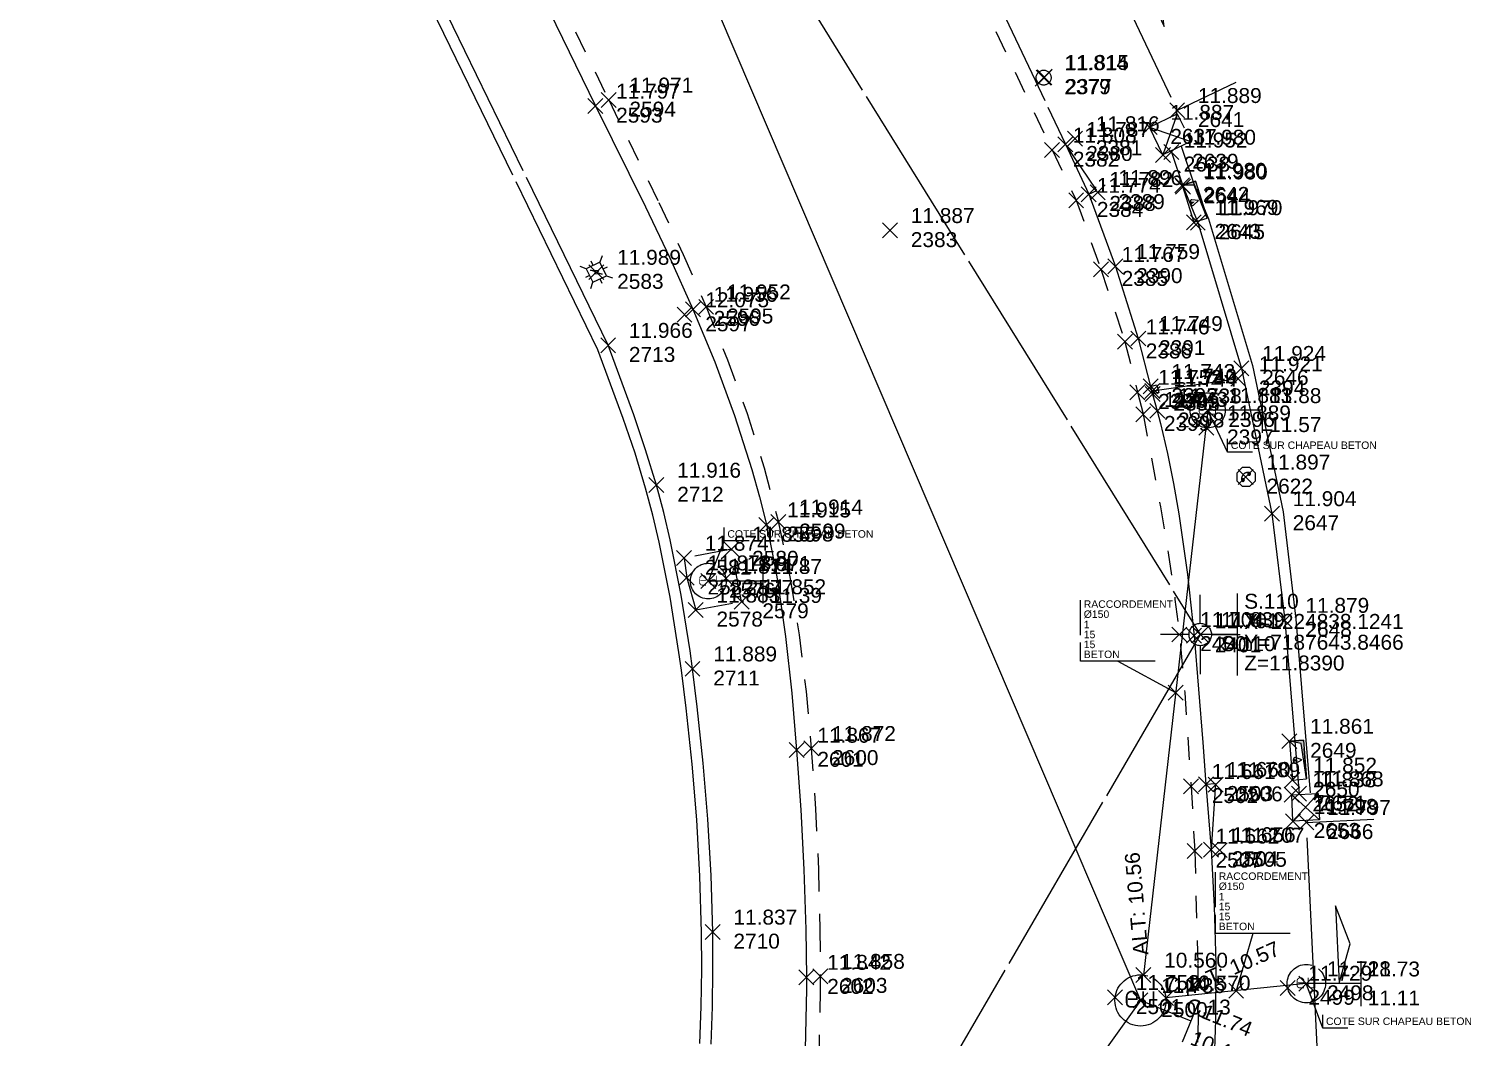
# Model space of a CAD drawing. Header units: metres. Extents: x 1224602 to 1224842, y 7187490 to 7187733.
# Drawn here: x 1224822.43 to 1224841.75, y 7187638.45 to 7187651.96 of the extents above; entities that cross this region are included whole.
import ezdxf
from ezdxf.enums import TextEntityAlignment as Align

# ---------------------------------------------------------------- set-up
doc = ezdxf.new("R2010")
doc.units = ezdxf.units.M
doc.header["$PDMODE"] = 3
doc.header["$PDSIZE"] = 0.1
for name, pattern in [('LL_0821', [0.7, 0.5, -0.2]), ('LL_0822', [2.5, 2.5, 0]), ('LL_0829', [0.6, 0.3, -0.3]), ('SL_1146', [2.5, 2.5, 0]), ('Socle_Continu', [2.5, 2.5, 0]), ('YL_2901', [2.5, 2.5, 0])]:
    doc.linetypes.add(name, pattern=pattern)
for name, color, linetype, lineweight in [('CLOTU_SCS', 212, 'Socle_Continu', 13), ('EAUPO_SCS', 140, 'Socle_Continu', 13), ('ELECT_SCS', 1, 'Socle_Continu', 13), ('GAZFL_SCS', 40, 'Socle_Continu', 13), ('SIGTA_SCI', 7, 'Socle_Continu', 13), ('SIGTM_PSI', 1, 'Socle_Continu', 13), ('SIGTM_SCI', 1, 'Socle_Continu', 13), ('SIGTO_PSI', 255, 'Socle_Continu', 13), ('SIGTO_SCI', 255, 'Socle_Continu', 13), ('TELEC_SCS', 3, 'Socle_Continu', 13), ('VOIRI_SCS', 7, 'Socle_Continu', 13)]:
    doc.layers.add(name, color=color, linetype=linetype, lineweight=lineweight)
for name, color, linetype, lineweight, true_color in [('EAUPL_SCS', 5, 'Socle_Continu', 13, 0x0000ff), ('EAUUS_PSI', 7, 'Socle_Continu', 13, 0x7f3f00), ('EAUUS_SCI', 7, 'Socle_Continu', 13, 0x7f3f00), ('EAUUS_SCS', 7, 'Socle_Continu', 13, 0x7f3f00), ('EAUUS_SCT', 7, 'Socle_Continu', 13, 0x7f3f00), ('SIGTR_PSS', 7, 'Socle_Continu', 13, 0x9966cc), ('SIGTS_PSS', 7, 'Socle_Continu', 13, 0x9966cc)]:
    doc.layers.add(name, color=color, linetype=linetype, lineweight=lineweight, true_color=true_color)
doc.styles.add('Reseaux', font='arial.ttf')
doc.styles.get("Standard").update_dxf_attribs({"font": 'arial.ttf'})
doc.styles.add('Style_2', font='WINGDNG3.TTF')
doc.linetypes.add('BL_0068', pattern='A,0.508,-0.254,["}",Style_2,S=0.254,R=0,X=-0.2,Y=-0.12],0.254', length=1.016)
doc.linetypes.add('CL_0181', pattern='A,3,-0.15,0.4,-0.381,["eu",Standard,S=0.254,R=0,X=-0.2,Y=-0.1],-0.381,0.4,-0.15', length=4.862)

# ---------------------------------------------------------------- blocks, each defined once
blk = doc.blocks.new('YP_1521')
at = {"layer": 'SIGTO_SCI', "color": 7, "linetype": 'Socle_Continu'}
blk.add_point((0, 0), dxfattribs=at)
at = {"layer": 'SIGTA_SCI', "linetype": 'Socle_Continu'}
blk.add_attdef('ALT', (0.278, 0.099), '', height=0.2, dxfattribs=at)
at = {"layer": 'SIGTA_SCI', "linetype": 'Socle_Continu', "flags": 9}
blk.add_attdef('CALQUE_ALT', (1.69, -1.18), '', height=0.2, dxfattribs=at)
at = {"layer": 'SIGTM_SCI', "linetype": 'Socle_Continu'}
blk.add_attdef('MAT', (0.278, -0.223), '', height=0.2, dxfattribs=at)
at = {"layer": 'SIGTM_SCI', "linetype": 'Socle_Continu', "flags": 9}
blk.add_attdef('CALQUE_MAT', (1.69, -1.501), '', height=0.2, dxfattribs=at)
at = {"layer": 'SIGTO_SCI', "linetype": 'Socle_Continu', "flags": 9}
for tag, p in [('ID', (1.69, 0.105)), ('NATURE', (1.69, -0.216)), ('FAMILLE', (1.69, -0.538)), ('CALQUE', (1.69, -0.859)), ('PCRS', (1.69, -1.823))]:
    blk.add_attdef(tag, p, '', height=0.2, dxfattribs=at)
blk = doc.blocks.new('YP_2900')
at = {"layer": 'SIGTO_PSI', "linetype": 'Socle_Continu'}
blk.add_line((0.5, 0), (0, 0), dxfattribs=at)
at = {"layer": 'SIGTO_PSI', "linetype": 'Socle_Continu', "flags": 128}
blk.add_lwpolyline([(0.5, -0.55), (0.5, 0.55)], dxfattribs=at)
at = {"layer": 'SIGTO_PSI', "color": 7, "linetype": 'Socle_Continu'}
blk.add_point((0, 0), dxfattribs=at)
at = {"layer": 'SIGTM_PSI', "color": 1, "linetype": 'Socle_Continu'}
blk.add_attdef('MAT', (0.589, 0.345), '', height=0.2, dxfattribs=at)
at = {"layer": 'SIGTM_PSI', "linetype": 'Socle_Continu', "flags": 9}
blk.add_attdef('CALQUE_MAT', (1.598, -0.695), '', height=0.2, dxfattribs=at)
at = {"layer": 'SIGTO_PSI', "linetype": 'Socle_Continu', "flags": 9}
for tag, p in [('ID', (1.598, 0.59)), ('NATURE', (1.598, 0.269)), ('FAMILLE', (1.598, -0.052)), ('CALQUE', (1.598, -0.374)), ('PCRS', (1.598, -1.016))]:
    blk.add_attdef(tag, p, '', height=0.2, dxfattribs=at)
at = {"layer": 'SIGTO_PSI', "linetype": 'Socle_Continu'}
for tag, p in [('X=', (0.589, 0.075)), ('Y=', (0.589, -0.204)), ('Z=', (0.589, -0.482))]:
    blk.add_attdef(tag, p, '', height=0.2, dxfattribs=at)
blk = doc.blocks.new('AP_0001')
at = {"layer": 'EAUPO_SCS', "linetype": 'Socle_Continu'}
blk.add_line((0.113, 0.113), (-0.113, -0.113), dxfattribs=at)
blk.add_circle((0, 0), 0.1, dxfattribs=at)
at = {"layer": 'EAUPO_SCS', "linetype": 'Socle_Continu', "flags": 9}
for tag, p in [('ID', (0.809, 0.507)), ('NATURE', (0.809, 0.186)), ('FAMILLE', (0.809, -0.135)), ('CALQUE', (0.809, -0.456)), ('PCRS', (0.809, -0.778))]:
    blk.add_attdef(tag, p, '', height=0.2, dxfattribs=at)
blk = doc.blocks.new('LP_0842')
at = {"layer": 'VOIRI_SCS', "linetype": 'Socle_Continu', "flags": 128}
blk.add_lwpolyline([(1, 0), (1, 0.5), (0, 0)], dxfattribs=at)
at = {"layer": 'VOIRI_SCS', "linetype": 'Socle_Continu', "flags": 9}
for tag, p in [('ID', (1.488, 0.614)), ('NATURE', (1.488, 0.292)), ('FAMILLE', (1.488, -0.029)), ('CALQUE', (1.488, -0.35)), ('PCRS', (1.488, -0.672))]:
    blk.add_attdef(tag, p, '', height=0.2, dxfattribs=at)
blk = doc.blocks.new('BP_0091')
at = {"layer": 'EAUPL_SCS', "linetype": 'Socle_Continu'}
h = blk.add_hatch(color=256, dxfattribs=at)
h.dxf.hatch_style = 1
h.paths.add_polyline_path([(0.09, 0), (0.91, 0, 0.388383)])
blk.add_line((0.91, 0), (0.09, 0), dxfattribs=at)
at = {"layer": 'EAUPL_SCS', "linetype": 'Socle_Continu', "flags": 128}
blk.add_lwpolyline([(0, 0), (0, 0.5), (1, 0.5), (1, 0)], close=True, dxfattribs=at)
at = {"layer": 'EAUPL_SCS', "linetype": 'Socle_Continu'}
blk.add_arc((0.5, -0.44), 0.602, 47.5494, 132.4506, dxfattribs=at)
at = {"layer": 'EAUPL_SCS', "linetype": 'Socle_Continu', "flags": 9}
for tag, p in [('CALQUE', (1.45, -0.06)), ('ID', (1.45, 0.91)), ('NATURE', (1.45, 0.59)), ('FAMILLE', (1.45, 0.27)), ('PCRS', (1.45, -0.38))]:
    blk.add_attdef(tag, p, '', height=0.2, dxfattribs=at)
blk = doc.blocks.new('CP_0162')
at = {"layer": 'EAUUS_SCS', "linetype": 'Socle_Continu', "const_width": 0.025, "flags": 128}
for points in [[(-0.063, -0.111), (-0.174, -0.111, -0.405328), (-0.241, -0.045), (-0.241, 0.067, -0.999132), (-0.063, 0.067), (-0.063, 0.022), (-0.218, 0.022)], [(0.048, 0.155), (0.048, -0.034, 0.410802), (0.125, -0.111), (0.225, -0.111), (0.225, 0.155)]]:
    blk.add_lwpolyline(points, format="xyb", dxfattribs=at)
at = {"layer": 'EAUUS_SCS', "linetype": 'Socle_Continu'}
blk.add_circle((0, 0), 0.5, dxfattribs=at)
at = {"layer": 'EAUUS_SCS', "linetype": 'Socle_Continu', "flags": 9}
for tag, p in [('NATURE', (0.918, 0.2)), ('ID', (0.918, 0.522)), ('FAMILLE', (0.918, -0.121)), ('CALQUE', (0.918, -0.442)), ('PCRS', (0.918, -0.763))]:
    blk.add_attdef(tag, p, '', height=0.2, dxfattribs=at)
blk = doc.blocks.new('CP_0161')
at = {"layer": 'EAUUS_SCS', "linetype": 'Socle_Continu', "const_width": 0.0333, "flags": 128}
for points in [[(-0.071, -0.125), (-0.195, -0.125, -0.405328), (-0.27, -0.05), (-0.27, 0.075, -0.999132), (-0.071, 0.075), (-0.071, 0.025), (-0.245, 0.025)], [(0.054, 0.175), (0.054, -0.038, 0.410802), (0.141, -0.125), (0.253, -0.125), (0.253, 0.175)]]:
    blk.add_lwpolyline(points, format="xyb", dxfattribs=at)
at = {"layer": 'EAUUS_SCS', "linetype": 'Socle_Continu'}
blk.add_circle((0, 0), 0.5, dxfattribs=at)
at = {"layer": 'EAUUS_SCS', "linetype": 'Socle_Continu', "flags": 9}
for tag, p in [('ID', (0.989, 0.577)), ('NATURE', (0.989, 0.255)), ('FAMILLE', (0.989, -0.066)), ('CALQUE', (0.989, -0.387)), ('PCRS', (0.989, -0.709)), ('TYPE', (0.989, -1.03))]:
    blk.add_attdef(tag, p, '', height=0.2, dxfattribs=at)
blk = doc.blocks.new('LP_0841')
at = {"layer": 'VOIRI_SCS', "linetype": 'Socle_Continu', "flags": 128}
blk.add_lwpolyline([(0, 0), (0, 0.5), (1, 0)], dxfattribs=at)
at = {"layer": 'VOIRI_SCS', "linetype": 'Socle_Continu', "flags": 9}
for tag, p in [('ID', (1.428, 0.548)), ('NATURE', (1.428, 0.227)), ('FAMILLE', (1.428, -0.095)), ('CALQUE', (1.428, -0.416)), ('PCRS', (1.428, -0.737))]:
    blk.add_attdef(tag, p, '', height=0.2, dxfattribs=at)
blk = doc.blocks.new('FP_0402')
at = {"layer": 'ELECT_SCS', "color": 193, "linetype": 'Socle_Continu'}
for p, q in [((-0.325, 0.325), (-0.203, 0.203)), ((0, 0.203), (0, 0.325)), ((0.203, 0.203), (0.325, 0.325)), ((-0.203, 0), (-0.325, 0)), ((-0.203, -0.203), (-0.325, -0.325)), ((0, -0.203), (0, -0.325)), ((0.203, 0), (0.325, 0)), ((0.325, -0.325), (0.203, -0.203))]:
    blk.add_line(p, q, dxfattribs=at)
at = {"layer": 'ELECT_SCS', "color": 193, "linetype": 'Socle_Continu', "flags": 128}
blk.add_lwpolyline([(0.203, 0.203), (-0.203, 0.203), (-0.203, -0.203), (0.203, -0.203)], close=True, dxfattribs=at)
at = {"layer": 'ELECT_SCS', "linetype": 'Socle_Continu', "flags": 128}
blk.add_lwpolyline([(-0.119, -0.115), (-0.014, 0.066), (0.015, 0.019), (0.115, 0.117), (0.012, -0.071), (-0.016, -0.017), (-0.119, -0.115)], dxfattribs=at)
at = {"layer": 'ELECT_SCS', "linetype": 'Socle_Continu', "flags": 9}
for tag, p in [('NATURE', (0.819, 0.241)), ('ID', (0.819, 0.562)), ('FAMILLE', (0.819, -0.081)), ('CALQUE', (0.819, -0.402)), ('PCRS', (0.819, -0.723))]:
    blk.add_attdef(tag, p, '', height=0.2, dxfattribs=at)
blk = doc.blocks.new('IP_0641')
at = {"layer": 'TELEC_SCS', "linetype": 'Socle_Continu'}
h = blk.add_hatch(color=256, dxfattribs=at)
edge = h.paths.add_edge_path()
edge.add_ellipse((0.09, 0.082), major_axis=(0.0254, 0.0254), ratio=1, start_angle=269.1533, end_angle=449.1533, ccw=False)
edge.add_ellipse((0.09, 0.082), major_axis=(0.0254, 0.0254), ratio=1, start_angle=89.1533, end_angle=269.1533, ccw=False)
h = blk.add_hatch(color=256, dxfattribs=at)
edge = h.paths.add_edge_path()
edge.add_ellipse((-0.074, -0.082), major_axis=(0.0254, 0.0254), ratio=1, start_angle=269.0978, end_angle=449.0978, ccw=False)
edge.add_ellipse((-0.074, -0.082), major_axis=(0.0254, 0.0254), ratio=1, start_angle=89.0978, end_angle=269.0978, ccw=False)
at = {"layer": 'TELEC_SCS', "linetype": 'Socle_Continu', "flags": 128}
blk.add_lwpolyline([(0.109, -0.25), (0.257, -0.102), (0.257, 0.102), (0.109, 0.25), (-0.094, 0.25), (-0.243, 0.102), (-0.243, -0.102), (-0.094, -0.25)], close=True, dxfattribs=at)
at = {"layer": 'TELEC_SCS', "linetype": 'Socle_Continu'}
for points in [[(0.09, 0.118, 0.04668), (0.058, 0.121, 0.098491), (-0.007, 0.108, 0.098491), (-0.063, 0.071, 0.098491), (-0.1, 0.015, 0.098491), (-0.113, -0.05, 0.04668), (-0.11, -0.082, 0.098491)], [(0.065, 0.108, 0.003694), (0.065, 0.107, 0.098491), (0.057, 0.096, 0.098491), (0.054, 0.082, 0.098491), (0.057, 0.068, 0.098491), (0.065, 0.057, 0.098491), (0.076, 0.049, 0.098491), (0.09, 0.046, 0.098491), (0.104, 0.049, 0.094763), (0.115, 0.056, 0.098491)], [(0.115, 0.056, 0.003694), (0.115, 0.057, 0.098491), (0.123, 0.068, 0.098491), (0.126, 0.082, 0.098491), (0.123, 0.096, 0.098491), (0.115, 0.107, 0.098491), (0.104, 0.115, 0.098491), (0.09, 0.118, 0.098491), (0.076, 0.115, 0.094763), (0.065, 0.108, 0.098491)], [(-0.099, -0.056, 0.003937), (-0.1, -0.057, 0.098491), (-0.107, -0.068, 0.098491), (-0.11, -0.082, 0.098491), (-0.107, -0.096, 0.098491), (-0.1, -0.107, 0.098491), (-0.088, -0.115, 0.098491), (-0.074, -0.118, 0.098491), (-0.06, -0.115, 0.094518), (-0.049, -0.108, 0.098491)], [(-0.049, -0.108, 0.003937), (-0.049, -0.107, 0.098491), (-0.041, -0.096, 0.098491), (-0.038, -0.082, 0.098491), (-0.041, -0.068, 0.098491), (-0.049, -0.057, 0.098491), (-0.06, -0.049, 0.098491), (-0.074, -0.046, 0.098491), (-0.088, -0.049, 0.094518), (-0.099, -0.056, 0.098491)]]:
    blk.add_lwpolyline(points, format="xyb", dxfattribs=at)
at = {"layer": 'TELEC_SCS', "linetype": 'Socle_Continu', "flags": 9}
for tag, p in [('NATURE', (0.795, 0.248)), ('ID', (0.795, 0.57)), ('FAMILLE', (0.795, -0.073)), ('CALQUE', (0.795, -0.394)), ('PCRS', (0.795, -0.715))]:
    blk.add_attdef(tag, p, '', height=0.2, dxfattribs=at)
blk = doc.blocks.new('SP_1162')
at = {"layer": 'CLOTU_SCS', "linetype": 'Socle_Continu'}
for p, q in [((0, 0), (1, 1)), ((0, 1), (1, 0))]:
    blk.add_line(p, q, dxfattribs=at)
at = {"layer": 'CLOTU_SCS', "linetype": 'Socle_Continu', "flags": 128}
blk.add_lwpolyline([(1, 0), (0, 0), (0, 1), (1, 1)], close=True, dxfattribs=at)
at = {"layer": 'CLOTU_SCS', "linetype": 'Socle_Continu', "flags": 9}
for tag, p in [('ID', (1.089, 0.299)), ('NATURE', (1.089, -0.022)), ('CALQUE', (1.089, -0.665)), ('FAMILLE', (1.089, -0.344)), ('PCRS', (1.089, -0.986))]:
    blk.add_attdef(tag, p, '', height=0.2, dxfattribs=at)
blk = doc.blocks.new('SP_1161')
at = {"layer": 'CLOTU_SCS', "linetype": 'Socle_Continu'}
for p, q in [((0, 0), (0, 0.2745)), ((1, 0.2745), (1, 0)), ((0.5, 0.1545), (0.3438, 0.103)), ((0.6563, 0.103), (0.5, 0.1545)), ((0.3438, 0.103), (0.6563, 0.103)), ((0.0625, 0), (0.9375, 0))]:
    blk.add_line(p, q, dxfattribs=at)
at = {"layer": 'CLOTU_SCS', "linetype": 'Socle_Continu', "flags": 9}
for tag, p in [('ID', (1.3598, 0.3853)), ('NATURE', (1.3598, 0.0641)), ('FAMILLE', (1.3598, -0.2572)), ('CALQUE', (1.3598, -0.5785)), ('PCRS', (1.3598, -0.8998))]:
    blk.add_attdef(tag, p, '', height=0.2, dxfattribs=at)
blk = doc.blocks.new('JP_0703')
at = {"layer": 'GAZFL_SCS', "linetype": 'Socle_Continu'}
blk.add_hatch(color=256, dxfattribs=at).paths.add_polyline_path([(0, 0), (0, 0.359), (1, 0.359), (0.088, 0.3)])
h = blk.add_hatch(color=256, dxfattribs=at)
edge = h.paths.add_edge_path()
edge.add_line((0.505, 0.179), (0.471, 0.106))
edge.add_line((0.471, 0.106), (0.471, 0.096))
edge.add_ellipse((0.505, 0.099), major_axis=(-0.0336, 0), ratio=0.758629, start_angle=5.446, end_angle=174.554)
edge.add_line((0.538, 0.096), (0.538, 0.106))
edge.add_line((0.538, 0.106), (0.505, 0.179))
at = {"layer": 'GAZFL_SCS', "linetype": 'Socle_Continu', "flags": 128}
blk.add_lwpolyline([(0, 0.359), (0, 0), (1, 0), (1, 0.359)], close=True, dxfattribs=at)
at = {"layer": 'GAZFL_SCS', "linetype": 'Socle_Continu'}
blk.add_lwpolyline([(0, 0), (0, 0.359), (1, 0.359), (0.088, 0.3)], close=True, dxfattribs=at)
blk.add_lwpolyline([(0.578, 0.106), (0.578, 0.124), (0.505, 0.281), (0.432, 0.124), (0.432, 0.106, 0.066358), (0.436, 0.095, 0.1059), (0.452, 0.076, 0.086348), (0.476, 0.064, 0.076263), (0.505, 0.059, 0.076263), (0.534, 0.064, 0.086348), (0.557, 0.076, 0.1059), (0.574, 0.095, 0.066358)], format="xyb", close=True, dxfattribs=at)
at = {"layer": 'GAZFL_SCS', "linetype": 'Socle_Continu', "flags": 9}
for tag, p in [('ID', (1.013, 0.696)), ('NATURE', (1.013, 0.374)), ('FAMILLE', (1.013, 0.053)), ('CALQUE', (1.013, -0.268)), ('PCRS', (1.013, -0.589))]:
    blk.add_attdef(tag, p, '', height=0.2, dxfattribs=at)
blk = doc.blocks.new('YP_2903')
at = {"layer": 'SIGTR_PSS', "color": 1, "linetype": 'Socle_Continu'}
blk.add_line((0, 0.15), (0, 0.533), dxfattribs=at)
at = {"layer": 'SIGTR_PSS', "color": 5, "linetype": 'Socle_Continu'}
blk.add_line((-0.15, 0), (-0.533, 0), dxfattribs=at)
at = {"layer": 'SIGTR_PSS', "color": 3, "linetype": 'Socle_Continu'}
blk.add_line((0.15, 0), (0.533, 0), dxfattribs=at)
at = {"layer": 'SIGTR_PSS', "color": 2, "linetype": 'Socle_Continu'}
blk.add_line((0, -0.15), (0, -0.533), dxfattribs=at)
at = {"layer": 'SIGTR_PSS', "color": 4, "linetype": 'Socle_Continu'}
blk.add_circle((0, 0), 0.15, dxfattribs=at)
at = {"layer": 'SIGTR_PSS', "linetype": 'Socle_Continu', "flags": 9}
for tag, p in [('ID', (1.343, 0.305)), ('NATURE', (1.343, -0.016)), ('FAMILLE', (1.343, -0.337)), ('CALQUE', (1.343, -0.659)), ('PCRS', (1.343, -0.98))]:
    blk.add_attdef(tag, p, '', height=0.2, dxfattribs=at)
blk = doc.blocks.new('*U101')
at = {"layer": 'EAUUS_SCI', "linetype": 'Socle_Continu'}
blk.add_line((0.423, 1.076), (0, 0), dxfattribs=at)
at = {"layer": 'EAUUS_SCI', "linetype": 'Socle_Continu', "flags": 128}
blk.add_lwpolyline([(1.096, 1.076), (0.423, 1.076), (0.423, 1.433)], dxfattribs=at)
at = {"layer": 'EAUUS_SCI', "linetype": 'Socle_Continu'}
blk.add_point((0, 0), dxfattribs=at)
blk.add_attdef('TXT', (0.511, 1.163), '', height=0.2, dxfattribs=at)
at = {"layer": 'EAUUS_SCI', "linetype": 'Socle_Continu', "flags": 9}
for tag, p in [('NATURE', (1.967, -0.177)), ('ID', (1.967, 0.144)), ('FAMILLE', (1.967, -0.499)), ('CALQUE', (1.967, -0.82)), ('PCRS', (1.967, -1.141))]:
    blk.add_attdef(tag, p, '', height=0.2, dxfattribs=at)
blk = doc.blocks.new('CP_2101')
at = {"layer": 'EAUUS_PSI', "linetype": 'Socle_Continu'}
blk.add_line((0.733, 0), (0, 0), dxfattribs=at)
at = {"layer": 'EAUUS_PSI', "linetype": 'Socle_Continu', "flags": 128}
blk.add_lwpolyline([(0.733, -0.3), (0.733, 0.3)], dxfattribs=at)
at = {"layer": 'EAUUS_PSI', "linetype": 'Socle_Continu'}
blk.add_point((0, 0), dxfattribs=at)
at = {"layer": 'EAUUS_PSI', "linetype": 'Socle_Continu', "style": 'Reseaux', "flags": 9}
for tag, p in [('ID', (2.525, 0.541)), ('NATURE', (2.525, 0.22))]:
    blk.add_attdef(tag, p, '', height=0.2, dxfattribs=at)
at = {"layer": 'EAUUS_PSI', "linetype": 'Socle_Continu'}
for tag, p in [('TAMPON', (0.824, 0.196)), ('RADIER', (0.824, -0.192))]:
    blk.add_attdef(tag, text='', height=0.2, dxfattribs=at).set_placement(p, align=Align.MIDDLE_LEFT)
at = {"layer": 'EAUUS_PSI', "linetype": 'Socle_Continu', "flags": 9}
for tag, p in [('FAMILLE', (2.525, -0.101)), ('CALQUE', (2.525, -0.423))]:
    blk.add_attdef(tag, p, '', height=0.2, dxfattribs=at)
blk = doc.blocks.new('*U104')
at = {"layer": 'EAUUS_SCI', "linetype": 'Socle_Continu'}
blk.add_line((0.531, -1.124), (0, 0), dxfattribs=at)
at = {"layer": 'EAUUS_SCI', "linetype": 'Socle_Continu', "flags": 128}
blk.add_lwpolyline([(1.204, -1.124), (0.531, -1.124), (0.531, -0.767)], dxfattribs=at)
at = {"layer": 'EAUUS_SCI', "linetype": 'Socle_Continu'}
blk.add_point((0, 0), dxfattribs=at)
at = {"layer": 'EAUUS_SCI', "linetype": 'Socle_Continu', "flags": 9}
for tag, p in [('NATURE', (1.967, -0.177)), ('ID', (1.967, 0.144)), ('FAMILLE', (1.967, -0.499)), ('CALQUE', (1.967, -0.82)), ('PCRS', (1.967, -1.141))]:
    blk.add_attdef(tag, p, '', height=0.2, dxfattribs=at)
at = {"layer": 'EAUUS_SCI', "linetype": 'Socle_Continu'}
blk.add_attdef('TXT', (0.619, -1.037), '', height=0.2, dxfattribs=at)
blk = doc.blocks.new('*U105')
at = {"layer": 'EAUUS_SCI', "linetype": 'Socle_Continu'}
blk.add_line((0.439, -1.195), (0, 0), dxfattribs=at)
at = {"layer": 'EAUUS_SCI', "linetype": 'Socle_Continu', "flags": 128}
blk.add_lwpolyline([(1.112, -1.195), (0.439, -1.195), (0.439, -0.838)], dxfattribs=at)
at = {"layer": 'EAUUS_SCI', "linetype": 'Socle_Continu'}
blk.add_point((0, 0), dxfattribs=at)
at = {"layer": 'EAUUS_SCI', "linetype": 'Socle_Continu', "flags": 9}
for tag, p in [('NATURE', (1.967, -0.177)), ('ID', (1.967, 0.144)), ('FAMILLE', (1.967, -0.499)), ('CALQUE', (1.967, -0.82)), ('PCRS', (1.967, -1.141))]:
    blk.add_attdef(tag, p, '', height=0.2, dxfattribs=at)
at = {"layer": 'EAUUS_SCI', "linetype": 'Socle_Continu'}
blk.add_attdef('TXT', (0.527, -1.107), '', height=0.2, dxfattribs=at)
blk = doc.blocks.new('*U102')
at = {"layer": 'EAUUS_SCI', "linetype": 'Socle_Continu'}
blk.add_line((-1.549, 0.839), (0, 0), dxfattribs=at)
at = {"layer": 'EAUUS_SCI', "linetype": 'Socle_Continu', "flags": 128}
blk.add_lwpolyline([(-0.549, 0.839), (-2.549, 0.839), (-2.549, 2.477)], dxfattribs=at)
at = {"layer": 'EAUUS_SCI', "linetype": 'Socle_Continu'}
blk.add_point((0, 0), dxfattribs=at)
for tag, p in [('TYPE', (-2.46, 2.272)), ('DIAM', (-2.46, 2.002)), ('NBR', (-2.46, 1.724)), ('LARG', (-2.46, 1.458)), ('HAUT', (-2.46, 1.192)), ('MATER', (-2.46, 0.926))]:
    blk.add_attdef(tag, p, '', height=0.2, dxfattribs=at)
at = {"layer": 'EAUUS_SCI', "linetype": 'Socle_Continu', "flags": 9}
for tag, p in [('ID', (2.47, 1.418)), ('NATURE', (2.47, 1.097)), ('FAMILLE', (2.47, 0.776)), ('CALQUE', (2.47, 0.454))]:
    blk.add_attdef(tag, p, '', height=0.2, dxfattribs=at)
blk = doc.blocks.new('*U103')
at = {"layer": 'EAUUS_SCI', "linetype": 'Socle_Continu'}
blk.add_line((0.445, 1.536), (0, 0), dxfattribs=at)
at = {"layer": 'EAUUS_SCI', "linetype": 'Socle_Continu', "flags": 128}
blk.add_lwpolyline([(1.445, 1.536), (-0.555, 1.536), (-0.555, 3.174)], dxfattribs=at)
at = {"layer": 'EAUUS_SCI', "linetype": 'Socle_Continu'}
blk.add_point((0, 0), dxfattribs=at)
for tag, p in [('TYPE', (-0.466, 2.969)), ('DIAM', (-0.466, 2.699)), ('NBR', (-0.466, 2.421)), ('LARG', (-0.466, 2.155)), ('HAUT', (-0.466, 1.889)), ('MATER', (-0.466, 1.623))]:
    blk.add_attdef(tag, p, '', height=0.2, dxfattribs=at)
at = {"layer": 'EAUUS_SCI', "linetype": 'Socle_Continu', "flags": 9}
for tag, p in [('ID', (2.47, 1.418)), ('NATURE', (2.47, 1.097)), ('FAMILLE', (2.47, 0.776)), ('CALQUE', (2.47, 0.454))]:
    blk.add_attdef(tag, p, '', height=0.2, dxfattribs=at)
blk = doc.blocks.new('CP_0169')
at = {"layer": 'EAUUS_SCI', "linetype": 'Socle_Continu'}
blk.add_point((0, 0), dxfattribs=at)
at = {"layer": 'EAUUS_SCI', "linetype": 'Socle_Continu', "insert": (0.268, 0.01), "char_height": 0.2, "attachment_point": 4}
blk.add_mtext_dynamic_manual_height_columns('\\pxql;ALT:', width=0.46273, gutter_width=1, heights=[0], dxfattribs=at)
at = {"layer": 'EAUUS_SCI', "linetype": 'Socle_Continu', "style": 'Reseaux', "flags": 9}
for tag, p in [('ID', (2.066, 0.187)), ('NATURE', (2.066, -0.134))]:
    blk.add_attdef(tag, p, '', height=0.2, dxfattribs=at)
at = {"layer": 'EAUUS_SCI', "linetype": 'Socle_Continu'}
blk.add_attdef('ALT', text='', height=0.2, dxfattribs=at).set_placement((0.952, 0.01), align=Align.MIDDLE_LEFT)
at = {"layer": 'EAUUS_SCI', "linetype": 'Socle_Continu', "flags": 9}
for tag, p in [('FAMILLE', (2.066, -0.456)), ('CALQUE', (2.066, -0.777)), ('TYPE', (2.066, -1.098))]:
    blk.add_attdef(tag, p, '', height=0.2, dxfattribs=at)

msp = doc.modelspace()

# ---------------------------------------------------------------- linework, layer by layer
at = {"layer": 'CLOTU_SCS', "linetype": 'SL_1146'}
for points in [[(1224831.572, 7187638.36, 11.834), (1224831.59, 7187638.86, 11.835), (1224831.597, 7187639.361, 11.836), (1224831.594, 7187639.862, 11.837), (1224831.572, 7187640.618, 11.848), (1224831.53, 7187641.372, 11.859), (1224831.468, 7187642.125, 11.87), (1224831.388, 7187642.876, 11.881), (1224831.324, 7187643.387, 11.889), (1224831.291, 7187643.627, 11.89), (1224831.172, 7187644.374, 11.894), (1224831.025, 7187645.116, 11.902), (1224830.938, 7187645.483, 11.908), (1224830.841, 7187645.848, 11.916), (1224830.696, 7187646.321, 11.93), (1224830.537, 7187646.79, 11.943), (1224830.194, 7187647.721, 11.966), (1224827.049, 7187654.18, 11.949)], [(1224831.423, 7187638.367, 11.832), (1224831.44, 7187638.864, 11.832), (1224831.447, 7187639.362, 11.834), (1224831.444, 7187639.859, 11.84), (1224831.422, 7187640.611, 11.85), (1224831.38, 7187641.362, 11.861), (1224831.319, 7187642.111, 11.872), (1224831.239, 7187642.859, 11.883), (1224831.175, 7187643.367, 11.891), (1224831.142, 7187643.605, 11.895), (1224831.025, 7187644.348, 11.907), (1224830.879, 7187645.084, 11.919), (1224830.793, 7187645.447, 11.925), (1224830.696, 7187645.806, 11.932), (1224830.554, 7187646.275, 11.941), (1224830.396, 7187646.74, 11.949), (1224830.056, 7187647.662, 11.964), (1224826.914, 7187654.116, 11.967)], [(1224837.734, 7187650.323, 11.977), (1224837.738, 7187650.309, 11.98), (1224837.895, 7187649.844, 11.98), (1224838.092, 7187649.364, 11.97), (1224838.676, 7187647.412, 11.924), (1224839.085, 7187645.467, 11.904), (1224839.255, 7187644.038, 11.879), (1224839.448, 7187641.713, 11.868)], [(1224837.87, 7187650.389, 11.926), (1224838.036, 7187649.897, 11.913), (1224838.234, 7187649.414, 11.955), (1224838.822, 7187647.449, 12.12), (1224839.233, 7187645.492, 12.282), (1224839.405, 7187644.053, 12.399), (1224839.598, 7187641.725, 12.587)]]:
    msp.add_polyline3d(points, dxfattribs=at)
at = {"layer": 'EAUPL_SCS', "linetype": 'BL_0068'}
msp.add_polyline3d([(1224838.632, 7187647.273, 11.921), (1224837.483, 7187647.107, 11.74)], dxfattribs=at)
at = {"layer": 'EAUUS_SCT', "linetype": 'CL_0181'}
for points in [[(1224822.755, 7187673.045, 10.97), (1224837.324, 7187638.945, 10.44)], [(1224838.224, 7187646.85, 11.57), (1224837.363, 7187639.285, 10.56)], [(1224839.545, 7187639.17, 11.11), (1224837.665, 7187638.979, 10.57)], [(1224837.324, 7187638.945, 10.44), (1224817.982, 7187611.869, 10.2)]]:
    msp.add_polyline3d(points, dxfattribs=at)
at = {"layer": 'SIGTS_PSS', "linetype": 'YL_2901'}
msp.add_polyline3d([(1224718.643, 7187594.665, 11.273), (1224724.194, 7187641.786, 11.605), (1224743.464, 7187686.347, 12.019), (1224774.759, 7187705.496, 12.369), (1224807.6, 7187693.028, 12.688), (1224838.124, 7187643.847, 11.839), (1224818.746, 7187610.542, 11.62), (1224772.174, 7187599.12, 11.427)], close=True, dxfattribs=at)
at = {"layer": 'VOIRI_SCS', "linetype": 'LL_0822'}
for points in [[(1224828.584, 7187666.38, 11.95), (1224829.709, 7187664.106, 11.92), (1224830.139, 7187663.188, 11.915), (1224834.525, 7187654.17, 11.804), (1224834.972, 7187653.262, 11.815), (1224836.319, 7187650.413, 11.787), (1224836.63, 7187649.744, 11.782), (1224836.988, 7187648.777, 11.759), (1224837.294, 7187647.812, 11.749), (1224837.46, 7187647.17, 11.743)], [(1224828.265, 7187654.541, 11.802), (1224830.023, 7187650.926, 11.797), (1224830.695, 7187649.575, 11.966), (1224831.02, 7187648.894, 11.961), (1224831.329, 7187648.204, 11.956), (1224831.622, 7187647.498, 11.942), (1224831.888, 7187646.782, 11.933), (1224832.12, 7187646.056, 11.924), (1224832.222, 7187645.689, 11.92), (1224832.313, 7187645.319, 11.915), (1224832.392, 7187644.947, 11.898), (1224832.461, 7187644.572, 11.894), (1224832.571, 7187643.818, 11.884), (1224832.654, 7187643.059, 11.871), (1224832.718, 7187642.298, 11.867), (1224832.774, 7187641.498, 11.862), (1224832.817, 7187640.698, 11.856), (1224832.843, 7187639.897, 11.849), (1224832.85, 7187639.256, 11.842), (1224832.849, 7187639.095, 11.843), (1224832.831, 7187638.292, 11.845)], [(1224837.486, 7187647.068, 11.744), (1224837.548, 7187646.843, 11.738)], [(1224837.486, 7187647.068, 11.744), (1224837.548, 7187646.843, 11.738), (1224837.593, 7187646.672, 11.772), (1224837.687, 7187646.272, 11.768), (1224837.768, 7187645.869, 11.765), (1224837.839, 7187645.465, 11.76), (1224837.954, 7187644.65, 11.747), (1224838.041, 7187643.831, 11.701), (1224838.157, 7187642.398, 11.674), (1224838.2, 7187641.84, 11.66), (1224838.269, 7187640.966, 11.656), (1224838.312, 7187640.205, 11.412), (1224838.333, 7187639.444, 11.178), (1224838.33, 7187638.682, 11.205), (1224838.302, 7187637.938, 11.645)]]:
    msp.add_polyline3d(points, dxfattribs=at)
at = {"layer": 'VOIRI_SCS', "linetype": 'LL_0829'}
for points in [[(1224828.446, 7187654.62, 11.818), (1224830.201, 7187651.007, 11.971), (1224830.875, 7187649.632, 11.961), (1224831.199, 7187648.938, 11.956), (1224831.507, 7187648.236, 11.952), (1224831.793, 7187647.527, 11.941), (1224832.054, 7187646.808, 11.931), (1224832.284, 7187646.08, 11.922), (1224832.474, 7187645.355, 11.914), (1224832.477, 7187645.342, 11.914), (1224832.632, 7187644.595, 11.902), (1224832.753, 7187643.841, 11.891), (1224832.845, 7187643.082, 11.881), (1224832.915, 7187642.321, 11.872), (1224832.972, 7187641.513, 11.868), (1224833.01, 7187640.704, 11.864), (1224833.031, 7187639.894, 11.86), (1224833.035, 7187639.269, 11.858), (1224833.034, 7187639.083, 11.857), (1224833.018, 7187638.271, 11.853)], [(1224834.355, 7187654.09, 11.808), (1224836.14, 7187650.337, 11.808), (1224836.462, 7187649.664, 11.774), (1224836.794, 7187648.739, 11.767), (1224837.116, 7187647.768, 11.746), (1224837.283, 7187647.092, 11.752), (1224837.36, 7187646.797, 11.743), (1224837.59, 7187645.559, 11.73), (1224837.694, 7187644.939, 11.722), (1224837.786, 7187644.317, 11.713), (1224837.861, 7187643.694, 11.701), (1224837.918, 7187643.068, 11.687), (1224838.001, 7187641.812, 11.661), (1224838.051, 7187640.947, 11.662), (1224838.091, 7187639.44, 11.012), (1224838.095, 7187638.686, 11.028), (1224838.079, 7187637.933, 11.664)]]:
    msp.add_polyline3d(points, dxfattribs=at)
at = {"layer": 'VOIRI_SCS', "linetype": 'LL_0821'}
msp.add_polyline3d([(1224831.367, 7187644.176, 11.883), (1224831.981, 7187644.287, 11.852), (1224831.845, 7187644.99, 11.855), (1224831.211, 7187644.87, 11.874), (1224831.247, 7187644.606, 11.878)], close=True, dxfattribs=at)

# ---------------------------------------------------------------- block references
at = {"layer": 'CLOTU_SCS', "linetype": 'Socle_Continu'}
for p, xscale, yscale, rotation in [((1224836.456, 7187653.73, 11.901), 3.168725866158258, 3.168725866158258, 295.3862924101066), ((1224839.544, 7187641.33, 11.797), 3.306938772367956, 3.306938772367956, 272.6661921355563)]:
    msp.add_blockref('SP_1161', p, dxfattribs=dict(at, xscale=xscale, yscale=yscale, rotation=rotation))
at = {"layer": 'CLOTU_SCS', "color": 6, "linetype": 'Socle_Continu'}
for p, xscale, yscale, rotation in [((1224837.446, 7187650.642, 11.887), 0.4122489173111525, 0.4122489173111525, 295.7355598175455), ((1224839.349, 7187641.701, 11.838), 0.3568428960688588, 0.3568428960688588, 272.7797943476155)]:
    msp.add_blockref('SP_1162', p, dxfattribs=dict(at, xscale=xscale, yscale=yscale, rotation=rotation))
at = {"layer": 'EAUPL_SCS', "linetype": 'Socle_Continu', "xscale": 0.1056036211171731, "yscale": 0.17, "rotation": 284.3341622145059}
msp.add_blockref('BP_0091', (1224837.46, 7187647.17, 11.743), dxfattribs=at)
at = {"layer": 'EAUPO_SCS', "linetype": 'Socle_Continu'}
msp.add_blockref('AP_0001', (1224836.026, 7187651.306, 11.814), dxfattribs=at)
at = {"layer": 'EAUUS_PSI', "linetype": 'Socle_Continu'}
ref = msp.add_blockref('CP_2101', (1224838.224, 7187646.85, 11.883), dxfattribs=at)
ref.add_attrib('TAMPON', '11.88', dxfattribs={"linetype": 'Socle_Continu', "height": 0.2}).set_placement((1224839.048, 7187647.046), align=Align.MIDDLE_LEFT)
ref.add_attrib('RADIER', '11.57', dxfattribs={"linetype": 'Socle_Continu', "height": 0.2}).set_placement((1224839.048, 7187646.658), align=Align.MIDDLE_LEFT)
ref = msp.add_blockref('CP_2101', (1224831.535, 7187644.562, 11.874), dxfattribs=at)
ref.add_attrib('TAMPON', '11.87', dxfattribs={"linetype": 'Socle_Continu', "height": 0.2}).set_placement((1224832.359, 7187644.758), align=Align.MIDDLE_LEFT)
ref.add_attrib('RADIER', '11.39', dxfattribs={"linetype": 'Socle_Continu', "height": 0.2}).set_placement((1224832.359, 7187644.37), align=Align.MIDDLE_LEFT)
ref = msp.add_blockref('CP_2101', (1224839.545, 7187639.17, 11.728), dxfattribs=at)
ref.add_attrib('TAMPON', '11.73', dxfattribs={"linetype": 'Socle_Continu', "height": 0.2}).set_placement((1224840.368, 7187639.366), align=Align.MIDDLE_LEFT)
ref.add_attrib('RADIER', '11.11', dxfattribs={"linetype": 'Socle_Continu', "height": 0.2}).set_placement((1224840.368, 7187638.978), align=Align.MIDDLE_LEFT)
ref = msp.add_blockref('CP_2101', (1224837.324, 7187638.945, 11.736), dxfattribs=dict(at, rotation=337.6651521489352))
ref.add_attrib('TAMPON', '11.74', dxfattribs={"linetype": 'Socle_Continu', "height": 0.2, "rotation": 337.6652}).set_placement((1224838.161, 7187638.812), align=Align.MIDDLE_LEFT)
ref.add_attrib('RADIER', '10.44', dxfattribs={"linetype": 'Socle_Continu', "height": 0.2, "rotation": 337.6652}).set_placement((1224838.013, 7187638.454), align=Align.MIDDLE_LEFT)
at = {"layer": 'EAUUS_SCI', "linetype": 'Socle_Continu'}
ref = msp.add_blockref('*U104', (1224838.224, 7187646.85, 11.883), dxfattribs=dict(at, xscale=0.5, yscale=0.5, zscale=0.5))
ref.add_attrib('TXT', 'COTE SUR CHAPEAU BETON', (1224838.534, 7187646.332), dxfattribs={"linetype": 'Socle_Continu', "height": 0.1})
ref = msp.add_blockref('*U101', (1224831.535, 7187644.562, 11.874), dxfattribs=dict(at, xscale=0.5, yscale=0.5, zscale=0.5))
ref.add_attrib('TXT', 'COTE SUR CHAPEAU BETON', (1224831.791, 7187645.144), dxfattribs={"linetype": 'Socle_Continu', "height": 0.1})
at = {"layer": 'EAUUS_SCI', "linetype": 'Socle_Continu', "xscale": 0.5, "yscale": 0.5, "zscale": 0.5}
for name, p in [('*U102', (1224837.794, 7187643.068)), ('*U103', (1224838.605, 7187639.075))]:
    msp.add_blockref(name, p, dxfattribs=at).add_auto_attribs({'TYPE': 'RACCORDEMENT', 'DIAM': 'Ø150', 'NBR': '1', 'LARG': '15', 'HAUT': '15', 'MATER': 'BETON'})
at = {"layer": 'EAUUS_SCI', "linetype": 'Socle_Continu'}
ref = msp.add_blockref('CP_0169', (1224837.363, 7187639.285, 10.56), dxfattribs=dict(at, rotation=94.99894132284058))
ref.add_attrib('ALT', '10.56', dxfattribs={"linetype": 'Socle_Continu', "height": 0.2, "rotation": 94.9989}).set_placement((1224837.271, 7187640.232), align=Align.MIDDLE_LEFT)
ref = msp.add_blockref('CP_0169', (1224837.665, 7187638.979, 10.57), dxfattribs=dict(at, rotation=23.84145313543516))
ref.add_attrib('ALT', '10.57', dxfattribs={"linetype": 'Socle_Continu', "height": 0.2, "rotation": 23.8415}).set_placement((1224838.532, 7187639.373), align=Align.MIDDLE_LEFT)
ref = msp.add_blockref('*U105', (1224839.545, 7187639.17, 11.728), dxfattribs=dict(at, xscale=0.5, yscale=0.5, zscale=0.5))
ref.add_attrib('TXT', 'COTE SUR CHAPEAU BETON', (1224839.808, 7187638.616), dxfattribs={"linetype": 'Socle_Continu', "height": 0.1})
at = {"layer": 'EAUUS_SCS', "linetype": 'Socle_Continu'}
for name, p, xscale, yscale in [('CP_0162', (1224838.224, 7187646.85, 11.883), 0.4695209162841262, 0.4695209162841262), ('CP_0162', (1224831.535, 7187644.562, 11.874), 0.4783039162554182, 0.4783039162554182), ('CP_0161', (1224837.324, 7187638.945, 11.736), 0.6854667202702007, 0.6854667202702007), ('CP_0162', (1224839.545, 7187639.17, 11.728), 0.5135889864784644, 0.5135889864784644)]:
    msp.add_blockref(name, p, dxfattribs=dict(at, xscale=xscale, yscale=yscale))
at = {"layer": 'ELECT_SCS', "linetype": 'Socle_Continu', "xscale": 0.5, "yscale": 0.5, "rotation": 115.9585596854293}
msp.add_blockref('FP_0402', (1224830.037, 7187648.7, 11.989), dxfattribs=at)
at = {"layer": 'GAZFL_SCS', "linetype": 'Socle_Continu'}
for p, xscale, yscale, rotation in [((1224837.882, 7187649.864, 11.98), 0.5186911588579843, 0.5186911588579843, 287.5170916633733), ((1224839.318, 7187642.418, 11.861), 0.5225954779051643, 0.5225954779051643, 274.5034786988189)]:
    msp.add_blockref('JP_0703', p, dxfattribs=dict(at, xscale=xscale, yscale=yscale, rotation=rotation))
at = {"layer": 'SIGTO_PSI', "color": 193, "linetype": 'Socle_Continu'}
msp.add_blockref('YP_2900', (1224838.124, 7187643.847, 11.839), dxfattribs=at).add_auto_attribs({'MAT': 'S.110', 'X=': 'X=1224838.1241', 'Y=': 'Y=7187643.8466', 'Z=': 'Z=11.8390'})
at = {"layer": 'SIGTO_SCI', "linetype": 'Socle_Continu'}
for p, values in [((1224836.026, 7187651.306, 11.814), {'ALT': '11.814', 'MAT': '2379'}), ((1224836.038, 7187651.31, 11.815), {'ALT': '11.815', 'MAT': '2377'}), ((1224830.201, 7187651.007, 11.971), {'ALT': '11.971', 'MAT': '2594'}), ((1224830.023, 7187650.926, 11.797), {'ALT': '11.797', 'MAT': '2593'}), ((1224837.815, 7187650.867, 11.889), {'ALT': '11.889', 'MAT': '2641'}), ((1224837.446, 7187650.642, 11.887), {'ALT': '11.887', 'MAT': '2637'}), ((1224836.319, 7187650.413, 11.787), {'ALT': '11.787', 'MAT': '2380'}), ((1224836.448, 7187650.489, 11.816), {'ALT': '11.816', 'MAT': '2381'}), ((1224836.14, 7187650.337, 11.808), {'ALT': '11.808', 'MAT': '2382'}), ((1224837.625, 7187650.271, 11.952), {'ALT': '11.952', 'MAT': '2638'}), ((1224837.738, 7187650.309, 11.98), {'ALT': '11.980', 'MAT': '2639'}), ((1224836.75, 7187649.768, 11.896), {'ALT': '11.896', 'MAT': '2389'}), ((1224837.882, 7187649.864, 11.98), {'ALT': '11.980', 'MAT': '2642'}), ((1224837.895, 7187649.844, 11.98), {'ALT': '11.980', 'MAT': '2644'}), ((1224836.462, 7187649.664, 11.774), {'ALT': '11.774', 'MAT': '2384'}), ((1224836.63, 7187649.744, 11.782), {'ALT': '11.782', 'MAT': '2388'}), ((1224833.97, 7187649.259, 11.887), {'ALT': '11.887', 'MAT': '2383'}), ((1224838.038, 7187649.369, 11.969), {'ALT': '11.969', 'MAT': '2643'}), ((1224838.092, 7187649.364, 11.97), {'ALT': '11.970', 'MAT': '2645'}), ((1224830.037, 7187648.7, 11.989), {'ALT': '11.989', 'MAT': '2583'}), ((1224836.794, 7187648.739, 11.767), {'ALT': '11.767', 'MAT': '2385'}), ((1224836.988, 7187648.777, 11.759), {'ALT': '11.759', 'MAT': '2390'}), ((1224831.507, 7187648.236, 11.952), {'ALT': '11.952', 'MAT': '2595'}), ((1224831.217, 7187648.131, 12.075), {'ALT': '12.075', 'MAT': '2597'}), ((1224831.329, 7187648.204, 11.956), {'ALT': '11.956', 'MAT': '2596'}), ((1224830.194, 7187647.721, 11.966), {'ALT': '11.966', 'MAT': '2713'}), ((1224837.116, 7187647.768, 11.746), {'ALT': '11.746', 'MAT': '2386'}), ((1224837.294, 7187647.812, 11.749), {'ALT': '11.749', 'MAT': '2391'}), ((1224838.632, 7187647.273, 11.921), {'ALT': '11.921', 'MAT': '2394'}), ((1224838.676, 7187647.412, 11.924), {'ALT': '11.924', 'MAT': '2646'}), ((1224837.283, 7187647.092, 11.752), {'ALT': '11.752', 'MAT': '2387'}), ((1224837.46, 7187647.17, 11.743), {'ALT': '11.743', 'MAT': '2392'}), ((1224837.483, 7187647.107, 11.74), {'ALT': '11.740', 'MAT': '2395'}), ((1224837.486, 7187647.068, 11.744), {'ALT': '11.744', 'MAT': '2393'}), ((1224837.36, 7187646.797, 11.743), {'ALT': '11.743', 'MAT': '2399'}), ((1224837.548, 7187646.843, 11.738), {'ALT': '11.738', 'MAT': '2398'}), ((1224838.224, 7187646.85, 11.883), {'ALT': '11.883', 'MAT': '2396'}), ((1224838.206, 7187646.616, 11.889), {'ALT': '11.889', 'MAT': '2397'}), ((1224838.734, 7187645.957, 11.897), {'ALT': '11.897', 'MAT': '2622'}), ((1224830.841, 7187645.848, 11.916), {'ALT': '11.916', 'MAT': '2712'}), ((1224832.474, 7187645.355, 11.914), {'ALT': '11.914', 'MAT': '2599'}), ((1224839.085, 7187645.467, 11.904), {'ALT': '11.904', 'MAT': '2647'}), ((1224832.313, 7187645.316, 11.915), {'ALT': '11.915', 'MAT': '2598'}), ((1224831.845, 7187644.99, 11.855), {'ALT': '11.855', 'MAT': '2580'}), ((1224831.211, 7187644.87, 11.874), {'ALT': '11.874', 'MAT': '2581'}), ((1224831.247, 7187644.606, 11.878), {'ALT': '11.878', 'MAT': '2582'}), ((1224831.535, 7187644.562, 11.874), {'ALT': '11.874', 'MAT': '2576'}), ((1224831.772, 7187644.598, 11.871), {'ALT': '11.871', 'MAT': '2577'}), ((1224831.367, 7187644.176, 11.883), {'ALT': '11.883', 'MAT': '2578'}), ((1224831.981, 7187644.287, 11.852), {'ALT': '11.852', 'MAT': '2579'}), ((1224839.255, 7187644.038, 11.879), {'ALT': '11.879', 'MAT': '2648'}), ((1224837.845, 7187643.847, 11.704), {'ALT': '11.704', 'MAT': '2400'}), ((1224838.041, 7187643.831, 11.701), {'ALT': '11.701', 'MAT': '2401'}), ((1224838.124, 7187643.847, 11.839), {'ALT': '11.839', 'MAT': 'S.110'}), ((1224831.324, 7187643.387, 11.889), {'ALT': '11.889', 'MAT': '2711'}), ((1224832.718, 7187642.298, 11.867), {'ALT': '11.867', 'MAT': '2601'}), ((1224832.915, 7187642.321, 11.872), {'ALT': '11.872', 'MAT': '2600'}), ((1224839.318, 7187642.418, 11.861), {'ALT': '11.861', 'MAT': '2649'}), ((1224839.359, 7187641.897, 11.852), {'ALT': '11.852', 'MAT': '2650'}), ((1224838.001, 7187641.812, 11.661), {'ALT': '11.661', 'MAT': '2502'}), ((1224838.2, 7187641.84, 11.66), {'ALT': '11.660', 'MAT': '2503'}), ((1224838.33, 7187641.835, 11.789), {'ALT': '11.789', 'MAT': '2506'}), ((1224839.349, 7187641.701, 11.838), {'ALT': '11.838', 'MAT': '2652'}), ((1224839.448, 7187641.713, 11.868), {'ALT': '11.868', 'MAT': '2651'}), ((1224839.366, 7187641.345, 11.798), {'ALT': '11.798', 'MAT': '2653'}), ((1224839.544, 7187641.33, 11.797), {'ALT': '11.797', 'MAT': '2666'}), ((1224838.051, 7187640.947, 11.662), {'ALT': '11.662', 'MAT': '2507'}), ((1224838.269, 7187640.966, 11.656), {'ALT': '11.656', 'MAT': '2504'}), ((1224838.385, 7187640.958, 11.707), {'ALT': '11.707', 'MAT': '2505'}), ((1224831.594, 7187639.862, 11.837), {'ALT': '11.837', 'MAT': '2710'}), ((1224832.85, 7187639.256, 11.842), {'ALT': '11.842', 'MAT': '2602'}), ((1224833.035, 7187639.269, 11.858), {'ALT': '11.858', 'MAT': '2603'}), ((1224837.363, 7187639.285, 10.56), {'ALT': '10.560', 'MAT': 'C.14'}), ((1224839.545, 7187639.17, 11.728), {'ALT': '11.728', 'MAT': '2498'}), ((1224836.984, 7187638.985, 11.752), {'ALT': '11.752', 'MAT': '2501'}), ((1224837.665, 7187638.979, 10.57), {'ALT': '10.570', 'MAT': 'C.13'}), ((1224839.295, 7187639.11, 11.729), {'ALT': '11.729', 'MAT': '2499'}), ((1224837.324, 7187638.945, 11.736), {'ALT': '11.736', 'MAT': '2500'})]:
    msp.add_blockref('YP_1521', p, dxfattribs=at).add_auto_attribs(values)
at = {"layer": 'SIGTR_PSS', "linetype": 'Socle_Continu'}
msp.add_blockref('YP_2903', (1224838.124, 7187643.847, 11.839), dxfattribs=at)
at = {"layer": 'TELEC_SCS', "linetype": 'Socle_Continu', "xscale": 0.5, "yscale": 0.5, "zscale": 0.5}
msp.add_blockref('IP_0641', (1224838.734, 7187645.957, 11.897), dxfattribs=at)
at = {"layer": 'VOIRI_SCS', "linetype": 'Socle_Continu'}
for name, p, xscale, yscale, zscale, rotation in [('LP_0842', (1224836.319, 7187650.413, 11.787), 0.738, 0.2443646741847104, 2.000000006213818, 294.9453279542984), ('LP_0841', (1224838.2, 7187641.84, 11.66), 0.8774, 0.2598607907612183, 2.240818273971218, 274.4780278338833)]:
    msp.add_blockref(name, p, dxfattribs=dict(at, xscale=xscale, yscale=yscale, zscale=zscale, rotation=rotation))

doc.saveas('drawing.dxf')
